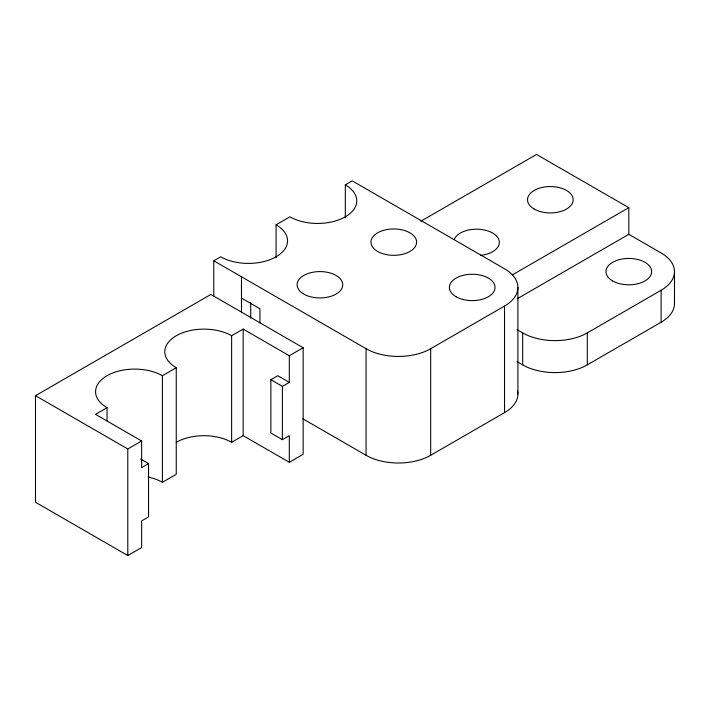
<?xml version="1.0" encoding="UTF-8"?>
<svg xmlns="http://www.w3.org/2000/svg" width="710" height="710" viewBox="0 0 710 710"><rect width="100%" height="100%" fill="white"/><g stroke="black" fill="none" stroke-linecap="round" stroke-linejoin="round"><path stroke-width="1.06" d="M213.79 295.946L213.79 260.792L220.712 256.789A39.156 22.605 0 0 0 276.083 256.789A39.156 22.605 0 0 0 276.083 224.821L289.928 216.825A39.156 22.605 0 0 0 345.308 216.825A39.156 22.605 0 0 0 345.308 184.857L352.231 180.855L504.517 268.779A45.68 26.376 0 0 1 504.517 306.081L504.517 412.652L430.677 455.287A45.68 26.376 0 0 1 366.076 455.287L302.815 418.758M140.571 459.024L148.559 463.63L148.559 516.924L141.636 520.918L141.636 547.561L127.791 555.548L35.5 502.263L35.5 395.692L210.861 294.446L303.152 347.74L303.152 454.311L289.307 462.299L243.166 435.656L231.629 442.321A39.156 22.605 0 0 0 176.249 442.321M420.977 221.147L536.511 154.452L628.803 207.666L628.82 234.318L661.116 252.973A45.68 26.376 0 0 1 661.116 290.266L661.116 322.242L587.285 364.869A45.68 26.376 0 0 1 522.675 364.869L516.978 361.576M303.152 347.74L289.307 355.728L243.166 329.085L231.629 335.75A39.156 22.605 0 0 0 176.249 335.75A39.156 22.605 0 0 0 176.249 367.718L162.404 375.714A39.156 22.605 0 0 0 107.032 375.714A39.156 22.605 0 0 0 107.032 407.682L95.495 414.347L141.636 440.99L141.636 467.633L148.559 463.63M35.5 395.692L127.791 448.977L141.636 440.99M289.307 462.299L289.307 435.656L282.385 439.659L270.856 432.993L270.856 379.708L277.77 375.714L289.307 382.37L289.307 355.728M270.856 379.708L282.385 386.364L289.307 382.37M512.318 274.921L628.803 207.666M148.097 477.022A39.156 22.605 0 0 1 162.404 482.285L176.249 474.289L176.249 367.718M213.79 260.792L366.076 348.708A45.68 26.376 0 0 0 430.677 348.708L504.517 306.081M517.111 298.812L628.82 234.318M516.978 329.609L522.675 332.901A45.68 26.376 0 0 0 587.285 332.901L661.116 290.266M241.48 298.085L259.94 308.743L259.94 323.077M674.5 271.619L674.5 303.587M587.285 332.901L587.285 364.869M522.675 332.901L522.675 364.869M517.901 287.435L517.901 394.006M430.677 348.708L430.677 455.287M366.076 348.708L366.076 455.287M345.308 184.857L345.308 217.819M282.385 386.364L282.385 439.659M276.083 224.821L276.083 257.783M250.71 302.682L250.71 318.115M243.166 329.085L243.166 435.656M241.48 276.776L241.48 312.418M231.629 335.75L231.629 442.321M162.404 375.714L162.404 482.285M127.791 448.977L127.791 555.548M107.032 407.682L107.032 420.87M674.376 301.626A45.68 26.376 0 0 1 661.116 322.242M517.608 391.05A45.68 26.376 0 0 1 504.517 412.652M454.222 239.492A22.844 13.188 0 0 1 478.54 229.232A22.844 13.188 0 0 1 499.334 241.817A22.844 13.188 0 0 1 480.448 255.36M612.668 280.947A22.844 13.188 0 0 0 650.884 275.036A22.844 13.188 0 0 0 622.901 258.884A22.844 13.188 0 0 0 612.668 280.947M456.06 296.753A22.844 13.188 0 0 0 494.275 290.843A22.844 13.188 0 0 0 466.301 274.69A22.844 13.188 0 0 0 456.06 296.753M377.613 251.464A22.844 13.188 0 0 0 415.829 245.553A22.844 13.188 0 0 0 387.855 229.401A22.844 13.188 0 0 0 377.613 251.464M304.475 294.472A22.844 13.188 0 0 0 342.22 287.639A22.844 13.188 0 0 0 313.092 272.187A22.844 13.188 0 0 0 304.475 294.472M534.204 209.068A22.844 13.188 0 0 0 572.411 203.158A22.844 13.188 0 0 0 544.437 187.005A22.844 13.188 0 0 0 534.204 209.068"/></g></svg>
